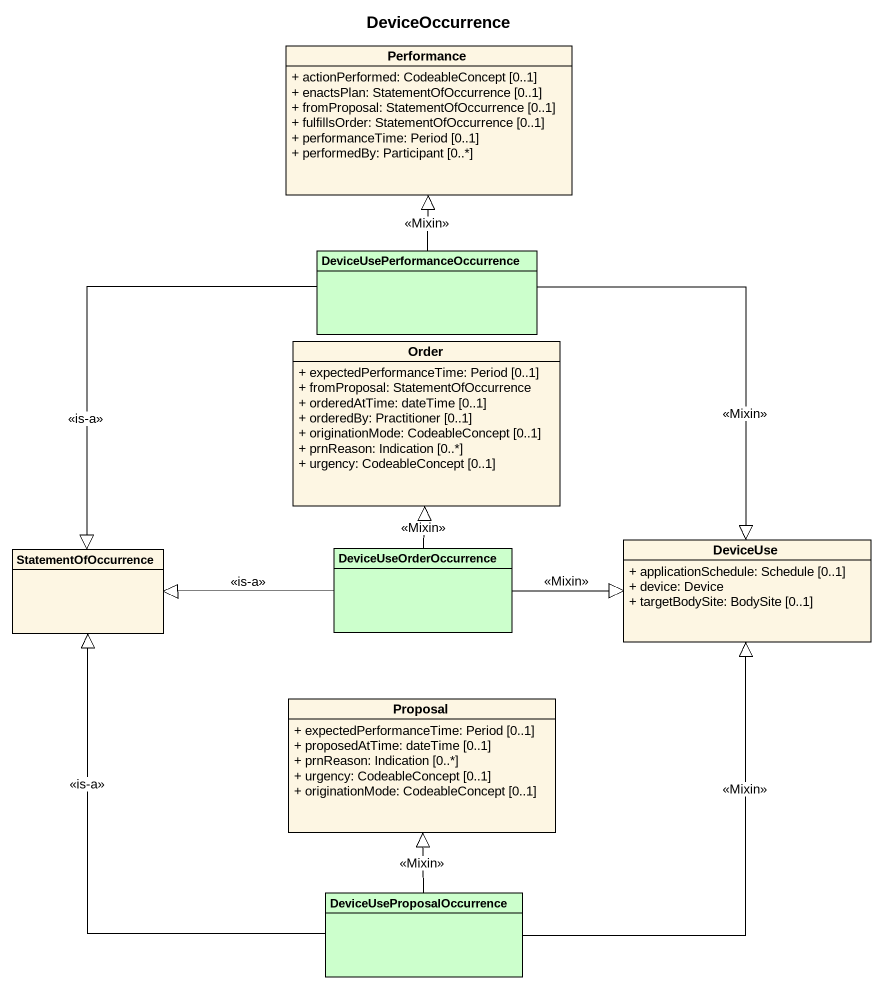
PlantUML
@startuml
title DeviceOccurrence
hide circle
hide empty members
skinparam classAttributeIconSize 0
class Performance {
  + actionPerformed: CodeableConcept [0..1]
  + enactsPlan: StatementOfOccurrence [0..1]
  + fromProposal: StatementOfOccurrence [0..1]
  + fulfillsOrder: StatementOfOccurrence [0..1]
  + performanceTime: Period [0..1]
  + performedBy: Participant [0..*]
}
class "DeviceUsePerformanceOccurrence" as DeviceUsePerformanceOccurren #CCFFCC
class Order {
  + expectedPerformanceTime: Period [0..1]
  + fromProposal: StatementOfOccurrence
  + orderedAtTime: dateTime [0..1]
  + orderedBy: Practitioner [0..1]
  + originationMode: CodeableConcept [0..1]
  + prnReason: Indication [0..*]
  + urgency: CodeableConcept [0..1]
}
class StatementOfOccurrence
class DeviceUseOrderOccurrence #CCFFCC
class DeviceUse {
  + applicationSchedule: Schedule [0..1]
  + device: Device
  + targetBodySite: BodySite [0..1]
}
class Proposal {
  + expectedPerformanceTime: Period [0..1]
  + proposedAtTime: dateTime [0..1]
  + prnReason: Indication [0..*]
  + urgency: CodeableConcept [0..1]
  + originationMode: CodeableConcept [0..1]
}
class DeviceUseProposalOccurrence #CCFFCC
DeviceUsePerformanceOccurren -up-|> Performance : <<Mixin>>
DeviceUsePerformanceOccurren --|> StatementOfOccurrence : <<is-a>>
DeviceUsePerformanceOccurren --|> DeviceUse : <<Mixin>>
DeviceUseOrderOccurrence -up-|> Order : <<Mixin>>
DeviceUseOrderOccurrence -left-|> StatementOfOccurrence : <<is-a>>
DeviceUseOrderOccurrence -right-|> DeviceUse : <<Mixin>>
DeviceUseProposalOccurrence -up-|> StatementOfOccurrence : <<is-a>>
DeviceUseProposalOccurrence -up-|> DeviceUse : <<Mixin>>
DeviceUseProposalOccurrence -up-|> Proposal : <<Mixin>>
@enduml
